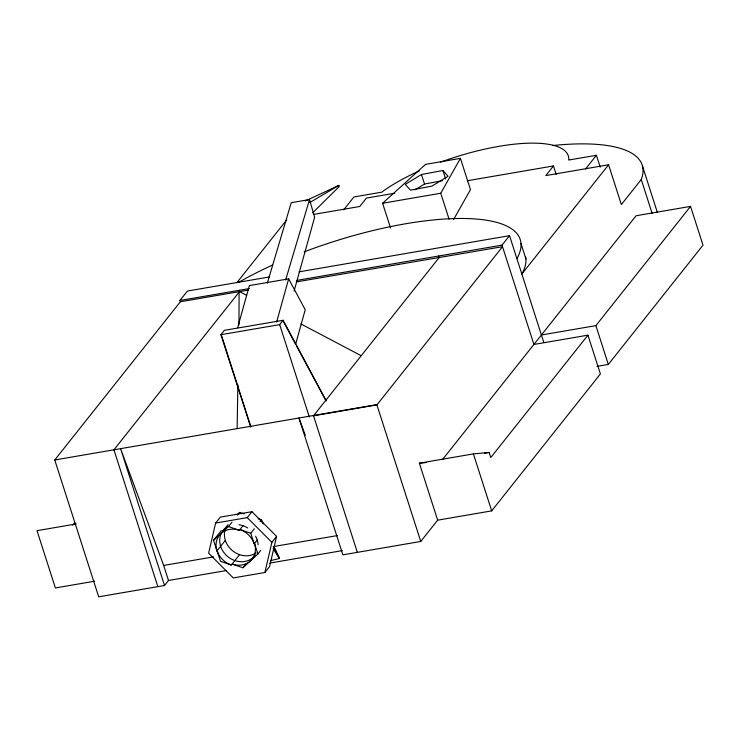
<?xml version="1.0" encoding="UTF-8"?>
<svg xmlns="http://www.w3.org/2000/svg" width="740" height="740" viewBox="0 0 740 740"><rect width="100%" height="100%" fill="white"/><g stroke="black" fill="none" stroke-linecap="round" stroke-linejoin="round"><path stroke-width="1.11" d="M237.124 428.608L237.892 384.856M238.946 324.98L239.122 290.321M215.636 523.051L208.634 553.206L233.257 577.931L264.883 572.501L269.582 566.572L276.584 536.408L251.961 511.691L220.335 517.121L215.636 523.051L247.262 517.612L251.961 511.691M264.883 572.501L271.885 542.337L276.584 536.408M237.66 327.663L249.362 285.594L288.646 278.841L305.232 309.718L295.695 344.035M276.64 322.011L288.646 278.841M294.085 291.07L314.62 217.255L309.524 199.55L291.236 202.695L267.334 283.143M285.631 279.998L309.524 199.55M449.06 219.123L440.753 193.251L460.437 158.369L425.528 164.373L382.608 203.25L390.572 228.04M453.602 219.53L470.474 189.625L460.437 158.369M226.431 570.54L168.498 580.493L164.53 585.497L98.688 596.819L54.751 459.975L180.366 301.763L179.95 300.486L187.46 291.033L269.406 276.945M236.865 282.689L286.778 219.808M250.647 426.869L220.899 334.702L224.359 330.345L283.133 320.281L326.201 400.784M72.686 525.234L74.842 522.523M343.702 209.827L353.914 196.97L381.711 192.187A108.549 33.365 -17.8 0 1 419.432 170.838M220.899 334.702L279.674 324.638L283.133 320.281M239.298 530.33A20.23 17.492 38.4 0 0 216.95 550.921L213.555 540.339L221.297 530.58M221.001 533.475L228.04 524.614M213.555 540.339L228.494 526.547L232.008 522.135M237.614 515.068L239.723 512.413L244.061 513.902M216.95 550.921L225.33 540.366M242.97 525.705L239.344 530.265L228.494 526.547M257.215 540.006L254.171 543.835L250.777 533.244L254.32 528.785M259.99 521.635L261.414 519.85L258.158 518.74M231.343 565.036A20.23 17.492 38.4 0 1 217.097 550.736L220.492 561.318L231.343 565.036L239.575 554.667M556.175 174.409L553.465 165.945L545.815 175.574L608.585 164.789L621.36 204.573L641.256 179.515A181.3 55.722 -17.8 0 0 552.512 145.558M255.18 554.908L250.416 560.911A20.23 17.492 38.4 0 1 232.12 564.056L242.97 567.774L245.726 564.296M296.934 280.377L502.016 245.125L509.527 235.672L543.835 342.537M242.97 567.774L257.918 553.982L260.656 550.523M585.534 168.998L596.422 155.28L600.242 167.175M608.585 164.789L521.848 274.031A179.219 55.084 -17.8 0 0 525.631 256.743M442.455 459.632L636.086 215.747L690.549 206.386L703 245.181L608.326 364.422L596.986 366.374M305.324 435.305L298.942 418.007L342.879 554.843L420.755 541.458L437.654 520.165L491.684 510.877L600.399 373.95L587.939 335.164L533.91 344.452L502.016 245.125M587.939 335.164L490.777 457.551L489.14 452.454L473.397 453.898L419.358 463.185L437.654 520.165M541.421 334.989L595.876 325.628L690.549 206.386M305.148 201.04L338.865 185.398L339.207 186.591L312.668 212.815M309.912 202.446L338.865 185.398M237.235 514.707L239.723 512.413M421.476 174.52L405.243 184.353L410.441 190.152L431.873 186.129L448.107 176.287L442.909 170.487L421.476 174.52L424.529 184.038L414.983 189.819M270.433 560.652L279.396 558.506L274.216 546.832M424.529 184.038L442.575 180.643M336.904 186.166L338.346 185.916M596.422 155.28L568.773 160.034A108.549 33.365 -17.8 0 0 440.716 162.143M394.744 193.233L366.402 198.098L359.742 206.497L313.455 214.452M467.301 180.754L553.465 165.945M382.608 203.25L440.753 193.251M298.988 271.858L509.527 235.672M179.95 300.486L249.325 288.563M180.366 301.763L248.612 290.052M54.751 459.975L376.817 404.614L420.755 541.458M484.635 453.232L489.14 452.454M76.229 523.929L37 530.673L55.389 587.949L94.618 581.205M164.53 585.497L120.592 448.662L163.669 565.443L213.647 556.85M273.856 546.499L337.468 535.566M269.601 563.121L342.305 550.625M296.24 281.931L502.525 246.688L376.91 404.9L313.519 415.797L439.125 257.585L438.626 256.022M419.358 463.185L426.111 462.565M250.777 533.244L239.927 529.526A20.23 17.492 38.4 0 1 254.171 543.835M246.679 295.362L239.538 291.597L113.923 449.809L157.861 586.644M300.801 323.889L361.046 355.635M247.262 517.612L271.885 542.337M273.18 548.793L279.396 558.506M283.836 322.344L295.315 343.712M296.416 345.737L325.933 400.673M273.236 546.379L279.026 557.34M263.385 524.003L261.414 519.85L262.432 523.032M642.394 165.806L657.444 212.685M641.256 179.515L652.107 213.305M595.876 325.628L608.326 364.422M520.997 243.627L525.927 258.972M442.909 170.487L445.628 178.951M473.397 453.898L491.684 510.877M313.427 415.51L357.355 552.355M279.674 324.638L309.311 416.944M221.288 334.674L250.925 426.98M257.918 553.982L254.514 543.401A20.23 17.492 38.4 0 1 250.471 560.846M163.669 565.443L168.498 580.493M304.121 251.887A179.219 55.084 -17.8 0 1 516.918 258.686M238.891 282.208A179.219 55.084 -17.8 0 1 272.625 265.022M254.727 555.777A20.23 17.492 38.4 0 1 229.049 557.599A20.23 17.492 38.4 0 1 221.824 532.412M222.426 531.449A20.23 17.492 38.4 0 1 227.467 526.797M238.974 524.743A20.23 17.492 38.4 0 1 247.696 527.962M255.587 536.26A20.23 17.492 38.4 0 1 258.112 544.853M256.058 552.956A20.23 17.492 38.4 0 1 233.748 551.67A20.23 17.492 38.4 0 1 224.84 530.784"/></g></svg>
